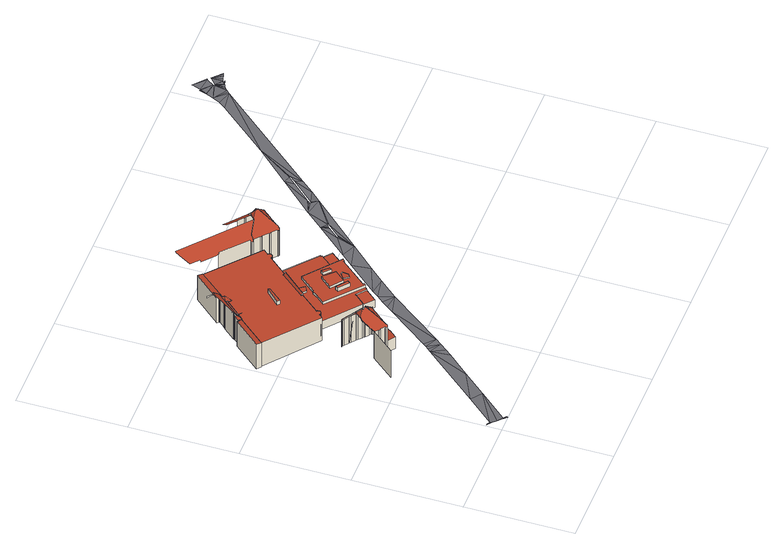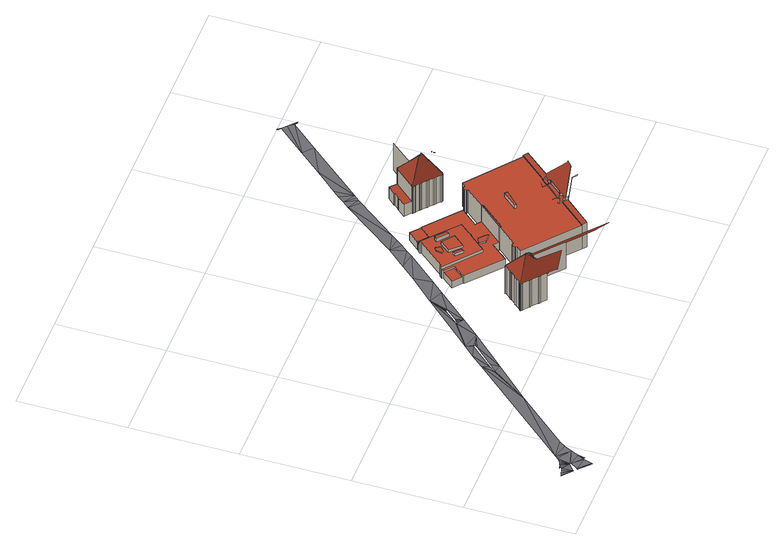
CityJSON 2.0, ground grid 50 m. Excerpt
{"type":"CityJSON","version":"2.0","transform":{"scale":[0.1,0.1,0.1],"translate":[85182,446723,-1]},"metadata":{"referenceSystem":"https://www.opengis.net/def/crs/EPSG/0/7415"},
"CityObjects":{
"building1":{"type":"Building","attributes":{"b3_dak_type":"slanted","b3_h_dak_50p":20.15,"b3_h_dak_70p":21.5,"b3_h_dak_max":52.27,"b3_h_dak_min":1.05,"b3_h_maaiveld":0.002,"b3_kas_warenhuis":false,"b3_mutatie_ahn3_ahn4":false,"b3_reconstructie_onvolledig":false,"b3_rmse_lod12":3.56,"b3_rmse_lod13":2.85,"b3_rmse_lod22":0.467,"b3_val3dity_lod12":"[]","b3_val3dity_lod13":"[]","b3_val3dity_lod22":"[303]","b3_volume_lod12":169744.66,"b3_volume_lod13":169475.98,"b3_volume_lod22":160186.91,"geconstateerd":false,"oorspronkelijkbouwjaar":1945,"status":"Pand in gebruik"},"children":["building1-1"]},
"building1-1":{"type":"BuildingPart","parents":["building1"],"geometry":[{"type":"MultiSurface","lod":"2.2","boundaries":[[[0,1,2]],[[3,4,5,6]],[[7,8,2]],[[9,8,7,10,11]],[[6,5,12,13]],[[13,14,15]],[[14,13,12,16,17]],[[18,19,15]],[[17,16,20,21]],[[22,19,18,23]],[[21,20,24,25]],[[26,27,23]],[[25,24,28]],[[29,30,31,27,26]],[[31,30,32]],[[33,34,32]],[[28,24,35,36]],[[36,35,37,38]],[[38,37,39,40]],[[18,15,14,17,21,25,28,36,38,40,41,42,43,44,45,46,47,48,49,50,51,52,53,54,29,26,23]],[[54,55,30,29]],[[40,39,56,41]],[[30,55,57,58,33,32]],[[34,33,58,59]],[[41,56,60,42]],[[42,60,61,43]],[[43,61,62,44]],[[44,62,63,64,45]],[[45,64,65,46]],[[64,63,66,67]],[[46,65,68,69,47]],[[47,69,70,48]],[[48,70,49]],[[71,54,53,72]],[[72,53,52]],[[73,57,55,54,71]],[[74,59,58,57,73]],[[75,76,58,59,74]],[[67,66,77,78]],[[79,50,49]],[[51,80,52]],[[50,80,51]],[[81,82,76,75]],[[83,84,85]],[[86,83,82,81]],[[87,88,84,83,86]],[[89,90,88,87]],[[91,92,90,89]],[[50,79,93]],[[94,95,92,91]],[[96,95,94]],[[97,98,95,96]],[[78,77,99,100]],[[101,102,103,104]],[[69,105,106,93,79,49,70]],[[107,108,98,97]],[[109,103,102,110]],[[111,112,108,107]],[[113,114,115,116,117]],[[118,119,112,111]],[[110,120,121,109]],[[117,116,122,123]],[[69,68,124,105]],[[104,103,125,115,114]],[[123,122,126,127]],[[128,129,130,131,132,118,111,107,97,96,94,91,89,87,86,81,75,74,73,71,72,52,80,50,93,133,134,135,136,137,138,139,140,141,142,143]],[[124,68,65,64,67,78,100,144,145,146,147,148,149,150]],[[132,151,119,118]],[[100,99,152,144]],[[144,152,153,145]],[[109,121,125,103]],[[131,154,151,132]],[[130,155,154,131]],[[129,156,155,130]],[[145,153,157,146]],[[128,158,156,129]],[[159,160,161,162,163,164,113,117,123,127,165,166,167,168,169,170,171,172,173,174,175]],[[176,177,178,179]],[[127,126,180,165]],[[143,181,158,128]],[[146,157,182,147]],[[147,182,183,148]],[[142,184,181,143]],[[141,185,184,142]],[[186,187,177,176]],[[140,188,185,141]],[[106,133,93]],[[139,189,188,140]],[[190,187,186,191]],[[133,106,105,134]],[[138,192,189,139]],[[134,105,124,150,135]],[[135,150,193,194,136]],[[137,195,192,138]],[[136,194,195,137]],[[148,183,196,149]],[[173,197,198,174]],[[165,180,199,166]],[[149,196,193,150]],[[166,199,200,167]],[[167,200,201,202,203,168]],[[168,203,204,169]],[[202,201,205,206]],[[169,204,207,170]],[[207,204,203,208]],[[203,202,209,208]],[[210,211,191]],[[209,202,206,212]],[[197,213,214,215]],[[215,214,216,210]],[[170,207,217,218,171]],[[171,218,219,172]],[[172,219,213,197,173]],[[206,205,220,212]],[[208,209,221,217,207]],[[212,220,221,209]],[[222,223,224,225,226,227,228,229,230,231,232,233,234,235,236,237,238,239,240]],[[228,241,242,229]],[[230,243,244,231]],[[231,244,245,232]],[[232,245,246,233]],[[229,242,243,230]],[[233,246,247,234]],[[248,234,247,249,250]],[[251,235,234,248]],[[250,249,252,253]],[[253,252,254,255]],[[255,254,256,257]],[[257,256,258,259]],[[260,236,235,251]],[[259,258,261]],[[261,258,262,263]],[[263,262,264,265]],[[265,264,266,267]],[[268,269,270,271,272,260,251,248,250,253,255,257,259,261,263,265,267,273,274,275,276,277,278,279]],[[267,266,280,273]],[[272,281,282,237,236,260]],[[271,283,281,272]],[[273,280,284,274]],[[274,284,285,275]],[[275,285,286,276]],[[276,286,287,288,277]],[[289,290,282,281]],[[270,291,283,271]],[[277,288,292,278]],[[288,287,293,294]],[[291,295,289,281,283]],[[278,292,279]],[[294,293,296,297]],[[298,268,279]],[[299,290,289,300]],[[300,289,295]],[[291,301,295]],[[301,291,270,269]],[[268,298,302,269]],[[297,296,303,304]],[[304,303,305,306]],[[306,305,307,308]],[[308,307,309,310]],[[311,312,313,314,315,316,317,318,319,320,321,322,323,324,325,326,327,328,329,330,299,300,295,301,269,302,331,332]],[[321,333,334,322]],[[310,309,335,336]],[[320,337,333,321]],[[319,338,337,320]],[[339,340,341,342,343,344,345,331,298,279,292,288,294,297,304,306,308,310,336,346,347,348]],[[318,349,338,319]],[[317,350,349,318]],[[302,298,331]],[[336,335,351,346]],[[346,351,352,347]],[[316,353,350,317]],[[347,352,354,348]],[[348,354,355,339]],[[315,356,353,316]],[[314,357,356,315]],[[313,358,357,314]],[[339,355,359,340]],[[312,360,358,313]],[[340,359,361,341]],[[341,361,362,342]],[[311,363,360,312]],[[342,362,364,343]],[[332,365,363,311]],[[343,364,366,344]],[[331,367,365,332]],[[344,366,368,345]],[[345,368,367,331]]],"semantics":{"surfaces":[{"type":"WallSurface","on_footprint_edge":false},{"type":"WallSurface","on_footprint_edge":true},{"type":"RoofSurface"}],"values":[0,1,0,0,1,0,1,0,1,0,1,0,1,0,0,0,1,1,1,2,0,1,2,0,1,1,1,1,0,1,0,0,0,0,0,0,0,0,1,0,0,0,0,1,0,1,1,1,0,1,1,1,1,0,2,1,2,1,1,1,1,1,0,1,1,2,2,1,1,1,1,1,1,1,1,1,2,0,1,1,1,1,1,1,0,1,0,1,0,0,1,0,1,1,1,1,0,1,1,1,1,0,1,0,2,0,0,2,1,1,1,1,1,1,1,1,2,1,1,1,1,1,1,1,0,1,1,1,1,0,1,1,1,1,2,1,0,0,1,1,1,1,0,0,0,1,2,0,1,0,0,0,0,0,0,1,1,1,1,2,1,1,1,1,2,1,1,0,1,1,1,1,1,1,1,1,1,1,1,1,1,1,1,1,1,1,1]}}]},
"building2":{"type":"Building","attributes":{"b3_dak_type":"multiple horizontal","b3_h_dak_50p":13.7,"b3_h_dak_70p":13.77,"b3_h_dak_max":15.8,"b3_h_dak_min":2.44,"b3_h_maaiveld":0.275,"b3_kas_warenhuis":false,"b3_mutatie_ahn3_ahn4":false,"b3_reconstructie_onvolledig":false,"b3_rmse_lod12":0.489,"b3_rmse_lod13":0.489,"b3_rmse_lod22":0.438,"b3_val3dity_lod12":"[]","b3_val3dity_lod13":"[]","b3_val3dity_lod22":"[]","b3_volume_lod12":21185.04,"b3_volume_lod13":21185.04,"b3_volume_lod22":21152.54,"geconstateerd":false,"oorspronkelijkbouwjaar":2010,"status":"Pand in gebruik"},"children":["building2-1"]},
"building2-1":{"type":"BuildingPart","parents":["building2"],"geometry":[{"type":"CompositeSurface","lod":"2.2","boundaries":[[[369,370,371,372,373,374,375,376,377,378,379,380,381,382,383,384,385,386,387,388,389,390,391,392,393,394,395,396,397,398,399,400,401,402,403,404,405,406,407,408,409,410,411,412,413,414,415,416,417,418,419,420,421,422,423,424,425]],[[426,411,410,427]],[[427,410,409,428]],[[428,409,408,429]],[[430,412,411,426]],[[429,408,407,431]],[[432,406,405,433]],[[431,407,406,432]],[[433,405,404,434]],[[435,401,400,436]],[[434,404,403,437]],[[437,403,402,438]],[[438,402,401,435]],[[436,400,399,439]],[[440,398,397,441]],[[441,397,396,442]],[[439,399,398,440]],[[442,396,395,443]],[[443,395,394,444]],[[445,446,447,448]],[[449,416,415,450]],[[450,415,414,451,452]],[[453,371,370,454]],[[455,372,371,453]],[[444,394,393,456]],[[457,392,391,458]],[[456,393,392,457]],[[459,380,379,460]],[[461,390,389,462]],[[458,391,390,461]],[[462,389,388,463]],[[463,388,387,464]],[[465,386,385,466]],[[466,385,384,467]],[[464,387,386,465]],[[467,384,383,468]],[[469,381,380,459]],[[468,383,382,470]],[[470,382,381,469]],[[471,376,375,472]],[[460,379,378,473]],[[473,378,377,474]],[[474,377,376,471]],[[472,375,374,475]],[[475,374,373,476]],[[477,423,422,478]],[[479,424,423,477]],[[478,422,421,480]],[[481,418,417,482]],[[483,484,419,418,481]],[[485,420,419,484]],[[451,414,413,486]],[[482,417,416,449]],[[486,413,412,430]],[[487,488,489,490]],[[491,492,488,487]],[[452,451,493,494]],[[495,496,425,424,479]],[[448,447,496,495]],[[497,369,425,496]],[[498,476,373,372,455]],[[499,485,446,445]],[[500,497,501,502]],[[503,504,492,491]],[[490,489,504,503]],[[494,493,484,483]],[[480,421,420,485,499]],[[454,370,369,497,500]],[[502,501,476,498]],[[490,503,491,487]],[[494,483,481,482,449,450,452]],[[480,499,445,448,495,479,477,478]],[[476,501,497,496,447,446,485,484,493,451,486,430,426,427,428,429,431,432,433,434,437,438,435,436,439,440,441,442,443,444,456,457,458,461,462,463,464,465,466,467,468,470,469,459,460,473,474,471,472,475],[489,488,492,504]],[[502,498,455,453,454,500]]],"semantics":{"surfaces":[{"type":"GroundSurface"},{"type":"WallSurface","on_footprint_edge":true},{"type":"WallSurface","on_footprint_edge":false},{"type":"RoofSurface"}],"values":[0,1,1,1,1,1,1,1,1,1,1,1,1,1,1,1,1,1,1,2,1,1,1,1,1,1,1,1,1,1,1,1,1,1,1,1,1,1,1,1,1,1,1,1,1,1,1,1,1,1,1,1,1,1,2,2,2,1,2,1,1,2,2,2,2,2,1,1,2,3,3,3,3,3]}}]},
"building3":{"type":"Building","attributes":{"b3_dak_type":"multiple horizontal","b3_h_dak_50p":4.92,"b3_h_dak_70p":6.16,"b3_h_dak_max":14.01,"b3_h_dak_min":3.64,"b3_h_maaiveld":-0.01,"b3_kas_warenhuis":false,"b3_mutatie_ahn3_ahn4":false,"b3_reconstructie_onvolledig":false,"b3_rmse_lod12":1.47,"b3_rmse_lod13":1.28,"b3_rmse_lod22":0.318,"b3_val3dity_lod12":"[]","b3_val3dity_lod13":"[]","b3_val3dity_lod22":"[]","b3_volume_lod12":5971.21,"b3_volume_lod13":6083.72,"b3_volume_lod22":5278.64,"geconstateerd":false,"oorspronkelijkbouwjaar":1930,"status":"Pand in gebruik"},"children":["building3-1"]},
"building3-1":{"type":"BuildingPart","parents":["building3"],"geometry":[{"type":"Solid","lod":"2.2","boundaries":[[[[505,506,507,508,509,510,511,512,513,514,515,516,517,518,519,520,521,522,523,524,525,526,527,528,529,530,531,532]],[[533,521,520,534]],[[535,518,517,536]],[[536,517,516,537]],[[537,516,515,538]],[[539,540,541,542]],[[543,514,513,544]],[[545,507,506,546]],[[547,512,511,548]],[[548,511,510,549]],[[550,509,508,551]],[[552,553,505,532,554]],[[554,532,531,555]],[[555,531,530,556]],[[557,522,521,533]],[[558,556,530,529,559]],[[540,525,524,560]],[[561,557,562,563]],[[564,526,525,540,539]],[[565,566,567,568]],[[569,519,518,535]],[[551,508,507,545,570]],[[570,545,571,572]],[[573,574,575,576]],[[576,575,577,578]],[[563,562,534,579]],[[580,523,522,557,561]],[[560,524,523,580]],[[542,541,581,582]],[[583,527,526,564]],[[584,528,527,583]],[[585,586,587,588]],[[589,590,586,585]],[[588,587,591,592]],[[592,591,590,589]],[[593,594,595,596]],[[597,598,594,593]],[[599,600,601,602]],[[549,510,509,550]],[[603,604,598,597]],[[605,606,607,608]],[[582,581,606,605]],[[609,610,611,612]],[[559,529,528,584]],[[579,534,520,519,569]],[[608,607,613,614]],[[602,601,610,609]],[[544,513,512,547,615]],[[616,617,600,599]],[[618,538,515,514,543]],[[572,571,553,552]],[[546,506,505,553]],[[578,577,619,620]],[[620,619,574,573]],[[612,611,617,616]],[[621,622,623,624]],[[568,567,622,621]],[[596,595,604,603]],[[624,623,625,626]],[[626,625,566,565]],[[615,547,538,618]],[[614,613,556,558]],[[534,562,557,533]],[[592,589,585,588]],[[556,613,607,606,581,541,540,560,580,561,563,579,569,535,536,537,538,547,548,549,550,551,570,572,552,554,555],[617,611,610,601,600]],[[546,553,571,545]],[[620,573,576,578]],[[612,616,599,602,609]],[[596,603,597,593]],[[626,565,568,621,624]],[[615,618,543,544]],[[614,558,559,584,583,564,539,542,582,605,608],[575,574,619,577],[590,591,587,586],[595,594,598,604],[566,625,623,622,567]]]],"semantics":{"surfaces":[{"type":"GroundSurface"},{"type":"WallSurface","on_footprint_edge":true},{"type":"WallSurface","on_footprint_edge":false},{"type":"RoofSurface"}],"values":[[0,1,1,1,1,2,1,1,1,1,1,1,1,1,1,1,1,2,1,2,1,1,2,2,2,2,1,1,2,1,1,2,2,2,2,2,2,2,1,2,2,2,2,1,1,2,2,1,2,1,2,1,2,2,2,2,2,2,2,2,2,2,3,3,3,3,3,3,3,3,3,3]]}}]},
"road1":{"type":"Road","attributes":{"3df_class":"Road","bgt_status":"bestaand","bgt_functie":"rijbaan lokale weg","relatievehoogteligging":0,"bgt_fysiekvoorkomen":"gesloten verharding","identificatienamespace":"NL.IMGeo","wegdeeloptalud":"false","plus_fysiekvoorkomen":"asfalt","aantal_punten":0},"geometry":[{"type":"MultiSurface","lod":"1.2","boundaries":[[[627,628,629]],[[630,631,632]],[[633,634,635]],[[636,633,637]],[[638,636,639]],[[640,638,639]],[[641,640,639]],[[642,643,630]],[[644,631,641]],[[645,643,646]],[[647,646,642]],[[642,646,643]],[[648,647,642]],[[630,643,631]],[[649,634,650]],[[651,650,628]],[[652,653,654]],[[654,653,655]],[[655,653,632]],[[656,655,632]],[[632,653,630]],[[644,632,631]],[[644,641,639]],[[636,657,639]],[[636,637,657]],[[633,658,637]],[[633,635,658]],[[634,659,635]],[[634,660,659]],[[634,649,660]],[[650,651,649]],[[628,627,651]],[[629,661,627]],[[629,662,663]],[[664,665,666]],[[665,667,668]],[[669,665,670]],[[671,672,673]],[[674,675,676]],[[674,677,678]],[[674,679,677]],[[674,680,679]],[[674,681,680]],[[674,682,681]],[[683,682,673]],[[674,673,682]],[[672,683,673]],[[684,672,671]],[[685,684,686]],[[687,685,688]],[[685,686,688]],[[684,671,686]],[[686,689,690]],[[691,675,692]],[[686,671,689]],[[674,676,673]],[[675,693,676]],[[675,694,693]],[[695,696,697]],[[697,698,699]],[[699,700,701]],[[702,703,701]],[[692,704,691]],[[705,702,701]],[[693,706,695]],[[701,700,705]],[[699,707,700]],[[698,697,708]],[[699,698,707]],[[709,708,697]],[[709,710,708]],[[711,712,713]],[[713,712,710]],[[709,697,696]],[[710,709,713]],[[696,695,706]],[[706,693,714]],[[714,693,694]],[[691,704,715]],[[716,694,675]],[[691,716,675]],[[717,691,715]],[[667,717,718]],[[719,662,629]],[[720,719,629]],[[665,669,721]],[[722,720,629]],[[665,664,629]],[[629,723,722]],[[629,664,723]],[[666,665,721]],[[724,669,725]],[[724,721,669]],[[726,724,725]],[[727,726,725]],[[728,727,725]],[[729,728,725]],[[730,729,725]],[[663,730,725]],[[663,725,661]],[[629,663,661]],[[731,717,715]],[[665,668,732]],[[718,717,733]],[[734,735,736]],[[668,667,718]],[[731,733,717]],[[737,731,715]],[[738,737,715]],[[734,738,715]],[[734,739,738]],[[735,734,669]],[[739,734,736]],[[669,740,735]],[[669,741,740]],[[669,742,741]],[[669,743,742]],[[669,670,743]],[[665,744,670]],[[665,732,744]]]}]}
},
"vertices":[
[143,731,162],[143,731,164],[169,734,190],[147,548,164],[147,548,10],[236,653,10],[236,653,164],[202,738,222],[202,738,224],[202,738,226],[203,737,224],[203,737,226],[237,652,10],[237,652,162],[237,652,164],[235,671,182],[250,640,10],[250,640,163],[230,708,217],[230,708,221],[254,635,10],[254,635,161],[230,708,226],[234,712,226],[259,633,10],[259,633,163],[235,714,229],[235,714,226],[259,633,164],[237,714,231],[237,714,227],[237,714,226],[237,716,226],[237,717,225],[237,717,226],[277,618,10],[277,618,164],[276,618,10],[276,618,163],[280,613,10],[280,613,161],[285,610,163],[285,611,164],[286,610,164],[287,611,165],[288,611,167],[288,613,168],[289,614,171],[287,615,171],[283,653,207],[276,705,257],[276,707,259],[273,708,257],[263,710,250],[262,715,254],[262,715,253],[285,610,10],[261,742,227],[260,743,225],[260,743,226],[285,611,10],[286,610,10],[287,611,10],[288,611,10],[288,611,76],[288,613,75],[289,612,10],[289,612,76],[289,614,75],[289,614,165],[287,615,168],[262,715,260],[263,710,264],[261,742,232],[260,743,232],[260,744,230],[260,744,223],[320,586,10],[320,586,78],[276,705,261],[276,707,255],[257,802,172],[257,802,164],[255,803,164],[255,803,10],[255,803,165],[255,803,172],[258,807,165],[258,807,10],[259,806,165],[259,806,10],[265,804,163],[265,804,10],[350,709,187],[268,799,164],[268,799,10],[268,799,165],[285,784,165],[285,784,10],[349,620,10],[349,620,78],[138,1210,153],[138,1210,148],[162,1237,148],[162,1237,152],[369,706,163],[365,710,171],[285,785,164],[285,785,10],[178,1223,148],[147,1202,148],[290,782,163],[290,782,10],[151,1245,167],[151,1245,155],[151,1245,10],[150,1247,10],[150,1247,170],[294,777,165],[294,777,10],[147,1202,10],[178,1223,10],[155,1253,10],[155,1253,170],[369,706,76],[162,1237,10],[153,1254,10],[153,1254,173],[337,740,165],[320,755,165],[316,760,163],[311,763,165],[311,762,165],[365,710,172],[369,706,172],[370,707,171],[372,711,165],[371,712,165],[368,716,163],[362,719,165],[360,720,165],[345,733,165],[346,733,165],[342,738,163],[351,623,78],[349,624,78],[368,646,78],[370,644,78],[372,647,78],[401,681,78],[370,707,76],[311,762,10],[351,623,10],[349,624,10],[311,763,10],[316,760,10],[320,755,10],[368,646,10],[337,740,10],[114,1315,271],[115,1314,269],[118,1312,265],[123,1228,182],[130,1224,171],[131,1224,169],[199,1308,173],[201,1307,170],[206,1313,170],[210,1310,162],[211,1326,176],[233,1337,163],[229,1340,170],[232,1344,170],[229,1346,175],[137,1338,269],[136,1337,269],[163,1350,230],[163,1350,226],[140,1368,226],[140,1368,232],[199,1308,10],[342,738,10],[370,644,10],[372,647,10],[346,733,10],[345,733,10],[164,1350,228],[164,1350,226],[360,720,10],[362,719,10],[164,1350,225],[201,1354,189],[368,716,10],[370,707,10],[372,711,10],[371,712,10],[401,681,10],[229,1346,173],[137,1338,266],[201,1307,10],[206,1313,10],[210,1310,10],[210,1310,149],[210,1310,157],[211,1326,159],[235,1289,10],[235,1289,148],[233,1337,157],[246,1326,153],[246,1326,148],[227,1357,163],[227,1357,165],[251,1322,148],[229,1346,10],[222,1352,10],[222,1352,173],[227,1357,10],[233,1337,10],[229,1340,10],[232,1344,10],[251,1322,10],[246,1326,10],[374,1524,163],[412,1491,163],[409,1487,156],[469,1436,156],[475,1434,159],[477,1431,159],[480,1434,164],[599,1332,163],[595,1328,156],[596,1327,156],[595,1327,155],[599,1322,153],[603,1320,154],[613,1332,176],[658,1335,221],[660,1337,224],[367,1586,224],[366,1584,220],[369,1555,193],[480,1434,10],[599,1332,10],[595,1328,10],[596,1327,10],[595,1327,10],[599,1322,10],[603,1320,10],[603,1320,162],[604,1319,10],[604,1319,163],[613,1332,184],[628,1299,10],[628,1299,163],[631,1294,10],[631,1294,161],[637,1292,10],[637,1292,163],[661,1271,10],[661,1271,163],[658,1335,229],[661,1271,162],[664,1266,10],[664,1266,161],[669,1263,10],[669,1263,162],[669,1264,10],[669,1264,163],[694,1328,255],[694,1331,257],[691,1338,262],[661,1336,233],[660,1337,233],[694,1243,163],[694,1242,162],[696,1238,160],[700,1236,162],[705,1242,173],[705,1243,173],[699,1290,219],[694,1243,10],[660,1337,226],[660,1337,225],[661,1336,229],[694,1242,10],[696,1238,10],[700,1236,10],[705,1242,10],[705,1242,168],[684,1361,230],[684,1361,225],[691,1338,260],[705,1243,169],[708,1240,10],[708,1240,162],[686,1353,240],[709,1246,10],[709,1246,167],[694,1328,258],[680,1372,225],[684,1361,234],[691,1338,252],[694,1328,259],[727,1268,10],[727,1268,167],[734,1270,10],[734,1270,162],[737,1278,10],[737,1278,167],[736,1278,10],[736,1278,167],[784,1342,163],[779,1344,166],[755,1364,166],[755,1365,165],[752,1369,163],[746,1372,166],[722,1392,166],[722,1393,165],[719,1397,163],[714,1400,165],[713,1399,166],[689,1420,166],[689,1420,165],[686,1425,163],[680,1427,166],[649,1454,166],[650,1455,164],[592,1451,221],[592,1450,222],[679,1373,225],[787,1336,166],[787,1337,165],[713,1399,10],[689,1420,10],[752,1297,10],[752,1297,168],[714,1400,10],[719,1397,10],[762,1308,167],[778,1328,168],[779,1327,167],[786,1331,163],[788,1334,164],[787,1335,164],[788,1336,164],[753,1297,167],[760,1300,162],[762,1307,166],[722,1393,10],[722,1392,10],[753,1297,10],[760,1300,10],[746,1372,10],[762,1307,10],[762,1308,10],[752,1369,10],[755,1365,10],[755,1364,10],[778,1328,10],[779,1344,10],[779,1327,10],[786,1331,10],[784,1342,10],[788,1334,10],[787,1337,10],[787,1335,10],[787,1336,10],[788,1336,10],
[230,1341,13],[232,1344,13],[222,1352,13],[328,1475,13],[347,1458,13],[577,1263,13],[557,1240,13],[560,1238,13],[561,1236,13],[562,1233,13],[562,1231,13],[562,1228,13],[562,1226,13],[560,1223,13],[559,1221,13],[557,1219,13],[555,1218,13],[552,1217,13],[550,1217,13],[547,1217,13],[545,1217,13],[542,1218,13],[540,1220,13],[465,1132,13],[459,1137,13],[364,1024,13],[369,1019,13],[294,931,13],[296,930,13],[298,928,13],[299,925,13],[299,923,13],[299,920,13],[299,917,13],[298,915,13],[296,913,13],[294,911,13],[292,910,13],[290,909,13],[287,908,13],[285,908,13],[282,909,13],[280,910,13],[278,912,13],[263,895,13],[29,1087,13],[27,1085,13],[8,1101,13],[113,1224,13],[123,1216,13],[127,1220,13],[152,1250,13],[155,1253,13],[153,1254,13],[199,1308,13],[201,1307,13],[207,1314,13],[280,910,145],[282,909,145],[285,908,145],[287,908,145],[278,912,145],[290,909,145],[292,910,145],[294,911,145],[296,913,145],[299,920,145],[299,923,145],[298,915,145],[299,917,145],[299,925,145],[298,928,145],[296,930,145],[294,931,145],[369,1019,145],[364,1024,145],[162,1238,155],[162,1238,149],[219,1303,149],[219,1303,155],[8,1101,155],[27,1085,152],[29,1087,149],[29,1087,152],[222,1352,156],[232,1344,154],[328,1475,155],[459,1137,145],[465,1132,145],[540,1220,145],[562,1228,145],[562,1231,145],[542,1218,145],[545,1217,145],[547,1217,145],[550,1217,145],[552,1217,145],[555,1218,145],[557,1219,145],[559,1221,145],[562,1226,145],[560,1223,145],[560,1238,145],[557,1240,145],[562,1233,145],[561,1236,145],[577,1263,145],[347,1458,149],[199,1308,156],[153,1254,155],[201,1307,155],[155,1253,155],[123,1216,154],[113,1224,156],[127,1220,154],[127,1220,149],[152,1250,149],[263,895,145],[334,1162,166],[334,1162,147],[274,1101,147],[274,1101,168],[339,1154,166],[339,1154,147],[135,1211,149],[135,1211,152],[207,1314,155],[207,1314,149],[230,1341,149],[347,1458,152],[152,1250,155],[230,1341,154],[240,1332,149],[240,1332,152],[284,1091,168],[284,1091,147],
[576,803,10],[531,751,10],[488,789,10],[485,791,10],[484,790,10],[330,921,10],[395,998,10],[371,1018,10],[364,1024,10],[459,1137,10],[468,1130,10],[491,1111,10],[556,1188,10],[709,1057,10],[706,1053,10],[710,1050,10],[750,1016,10],[709,967,10],[705,963,10],[710,959,10],[706,954,10],[697,945,10],[693,948,10],[589,825,10],[593,821,10],[587,814,10],[581,806,10],[580,807,10],[750,1016,47],[710,1050,47],[709,1057,57],[556,1188,57],[491,1111,57],[468,1130,56],[706,954,72],[706,954,57],[547,1085,57],[547,1085,73],[459,1137,143],[364,1024,144],[488,789,53],[531,751,53],[371,1018,56],[395,998,56],[330,921,56],[484,790,56],[485,791,56],[576,803,57],[576,803,53],[580,807,57],[581,806,57],[587,814,57],[709,967,47],[587,814,72],[593,821,72],[710,959,57],[709,967,57],[669,1000,47],[669,1000,57],[697,945,72],[592,913,76],[592,913,72],[605,892,72],[605,892,76],[706,1053,57],[488,789,56],[532,838,53],[532,838,56],[611,953,85],[611,953,72],[563,1002,72],[563,1002,85],[517,948,72],[517,948,84],[710,1050,57],[705,963,57],[482,1009,56],[482,1009,72],[693,948,72],[589,825,72],[615,974,85],[615,974,72],[622,987,72],[622,987,86],[586,1002,86],[586,1002,72],[594,1015,72],[594,1015,86],[556,872,92],[556,872,72],[566,885,72],[566,885,92],[511,911,91],[511,911,72],[446,1078,65],[446,1078,56],[448,1068,56],[448,1068,64],[518,924,90],[518,924,72],[477,1010,72],[477,1010,56],[465,989,56],[465,989,72],[478,1040,63],[478,1040,56],[504,1052,57],[504,1052,63],[430,948,56],[430,948,72],[371,1018,153],[485,1077,64],[485,1077,56],[468,1130,154],[571,906,72],[571,906,84],[621,901,76],[621,901,72],[625,929,72],[625,929,76],[615,932,72],[615,932,76],
[742,929,10],[751,843,11],[855,955,10],[40,36,12],[177,149,13],[22,61,11],[428,442,12],[618,692,12],[528,672,10],[404,412,12],[374,470,11],[380,383,12],[351,443,11],[356,354,12],[268,255,13],[58,19,12],[64,19,13],[131,186,11],[75,7,12],[75,5,14],[74,3,14],[75,0,11],[598,762,10],[693,778,11],[622,791,10],[3,70,11],[22,53,12],[6,69,11],[8,70,11],[10,71,11],[362,456,11],[385,484,11],[551,702,10],[574,732,10],[791,985,10],[887,1039,10],[884,1043,10],[950,1104,9],[1071,1188,9],[951,1106,9],[1114,1235,8],[1056,1219,7],[990,1210,9],[1051,1218,8],[1622,1877,7],[1558,1885,6],[1599,1845,7],[1540,1852,6],[1526,1818,6],[1599,1841,6],[1550,1885,6],[1550,1887,6],[1551,1883,6],[1553,1882,6],[1554,1882,6],[1556,1882,6],[1557,1884,6],[1572,1926,6],[1572,1927,6],[1626,1880,6],[1572,1928,6],[1572,1929,5],[1623,1878,6],[1624,1878,6],[1575,1765,4],[1509,1785,5],[1600,1838,6],[1589,1779,5],[1604,1837,6],[1618,1798,5],[1607,1838,6],[1640,1814,4],[1636,1864,6],[1668,1822,5],[1639,1868,6],[1683,1826,4],[1684,1826,4],[1488,1755,5],[1682,1826,4],[1607,1793,5],[1654,1818,5],[1637,1812,5],[1625,1801,5],[1636,1809,4],[1641,1805,4],[1638,1806,5],[1633,1803,5],[1598,1787,5],[1287,1525,7],[1581,1771,5],[1164,1292,8],[1154,1327,8],[889,1039,10],[890,1039,10],[950,1108,9],[891,1039,9],[895,1043,9],[948,1108,9],[919,1130,9],[946,1107,9],[938,1102,9],[934,1098,9],[930,1095,9],[926,1091,9],[1176,1353,7],[1055,1218,7],[1175,1351,7],[1137,1365,8],[1060,1238,9],[1137,1320,8],[1175,1355,7],[1173,1356,7],[1171,1356,7],[1056,1234,9],[1053,1230,9],[1051,1225,8],[1050,1219,8],[1053,1217,7]
]}
